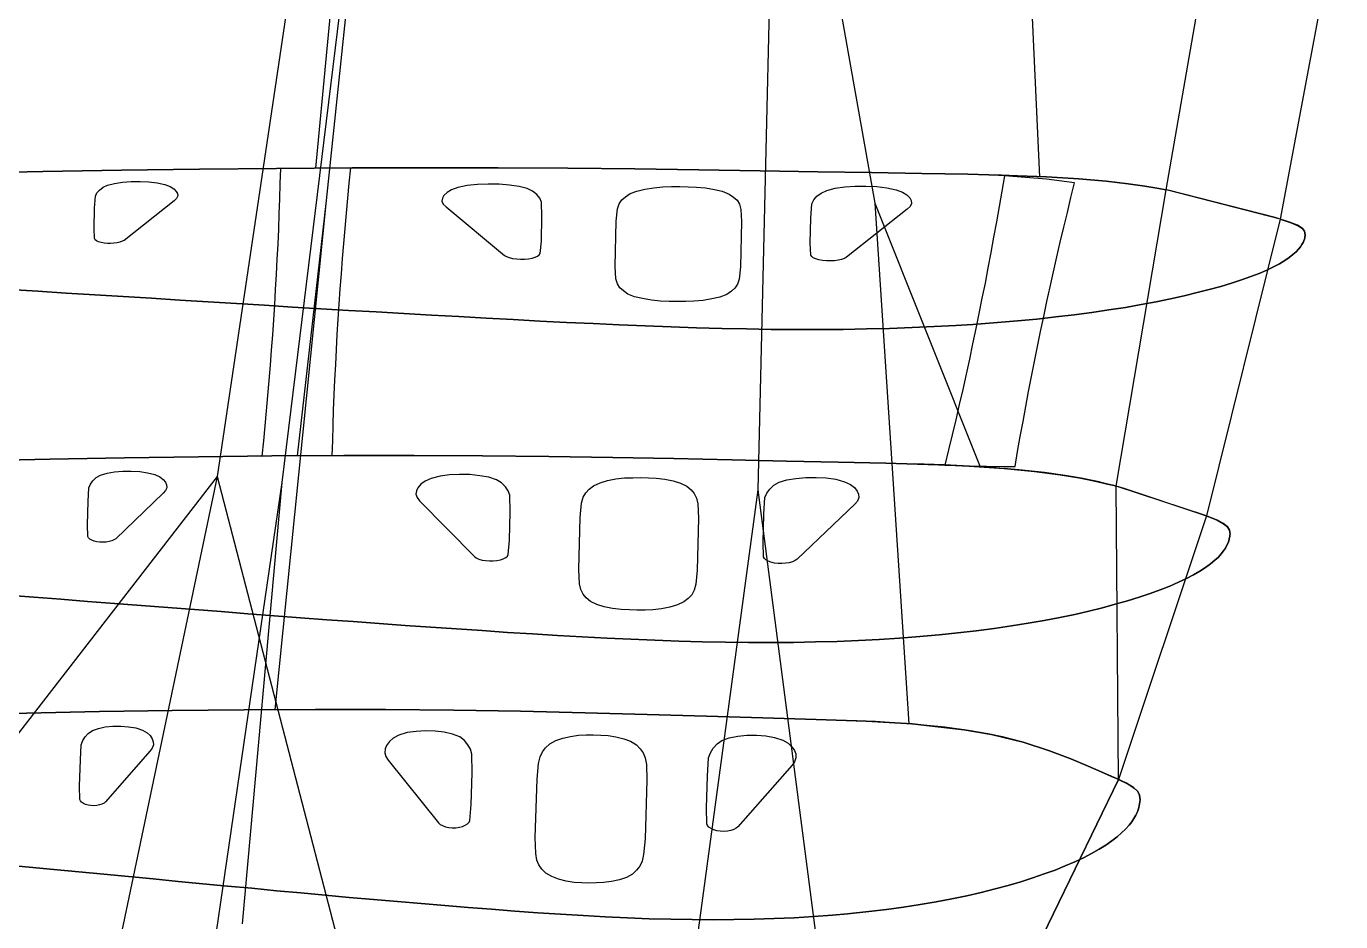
# Model space of a CAD drawing. Extents: x -1328 to 1439, y -3653 to 3653.
# Drawn here: x 39 to 1266, y -3208 to -2372 of the extents above; entities that cross this region are included whole.
import ezdxf

# ---------------------------------------------------------------- set-up
doc = ezdxf.new("R2010")
doc.units = 0
for name, color, linetype in [('BANDESTENSION', 5, 'CONTINUOUS'), ('EXTRADOS', 7, 'CONTINUOUS'), ('INTRADOS', 7, 'CONTINUOUS'), ('JONCS', 6, 'CONTINUOUS'), ('NERVURES', 1, 'CONTINUOUS'), ('SUSPENTAGE', 8, 'CONTINUOUS'), ('TROUS', 2, 'CONTINUOUS')]:
    doc.layers.add(name, color=color, linetype=linetype)

msp = doc.modelspace()

# ---------------------------------------------------------------- linework, layer by layer
at = {"layer": 'BANDESTENSION', "color": 5, "linetype": 'CONTINUOUS'}
for points in [[(341.5, -2504.1, 562.6), (275.8, -2504.6, 561.6), (275.8, -2504.6, 561.6), (275.8, -2504.6, 561.6), (275.4, -2518.7, 570.1), (274.9, -2532.9, 578.6), (274.4, -2547, 587), (273.9, -2561.2, 595.5), (273.3, -2575.3, 604), (272.6, -2589.5, 612.4), (271.8, -2603.6, 620.9), (271, -2617.7, 629.4), (270.2, -2631.9, 637.8), (269.3, -2646, 646.3), (268.3, -2660.1, 654.7), (267.3, -2674.3, 663.2), (266.2, -2688.4, 671.6), (265, -2702.5, 680.1), (263.8, -2716.6, 688.5), (262.6, -2730.8, 696.9), (261.2, -2744.9, 705.4), (259.9, -2759, 713.8), (258.4, -2773.1, 722.2), (258.4, -2773.1, 722.2), (267.8, -2773, 722.4), (324.2, -2772.7, 723), (324.2, -2772.7, 723), (324.6, -2758.5, 714.5), (325, -2744.4, 706.1), (325.5, -2730.2, 697.6), (326.1, -2716.1, 689.2), (326.7, -2701.9, 680.7), (327.4, -2687.8, 672.3), (328.1, -2673.7, 663.8), (328.9, -2659.5, 655.4), (329.8, -2645.4, 646.9), (330.7, -2631.2, 638.5), (331.7, -2617.1, 630), (332.7, -2603, 621.6), (333.8, -2588.8, 613.2), (334.9, -2574.7, 604.7), (336.1, -2560.6, 596.3), (337.4, -2546.5, 587.9), (338.7, -2532.4, 579.5), (340.1, -2518.3, 571.1), (341.5, -2504.1, 562.6), (341.5, -2504.1, 562.6)], [(1017.3, -2518.1, 540.4), (991, -2514.6, 543.5), (951.7, -2511.7, 546.4), (951.7, -2511.7, 546.4), (951.7, -2511.7, 546.4), (951.7, -2511.7, 546.4), (949.3, -2526, 554.9), (946.9, -2540.3, 563.3), (944.3, -2554.6, 571.8), (941.7, -2568.8, 580.2), (939.1, -2583.1, 588.6), (936.4, -2597.3, 597.1), (933.7, -2611.6, 605.5), (930.8, -2625.8, 614), (928, -2640, 622.4), (925, -2654.2, 630.8), (922.1, -2668.4, 639.3), (919, -2682.6, 647.7), (915.9, -2696.8, 656.2), (912.8, -2710.9, 664.6), (909.5, -2725.1, 673), (906.3, -2739.2, 681.5), (902.9, -2753.3, 689.9), (899.6, -2767.4, 698.4), (896.1, -2781.5, 706.8), (896.1, -2781.5, 706.8), (899.9, -2781.6, 706.6), (918.7, -2782.2, 704.8), (951.4, -2782.7, 699.9), (961.7, -2782.9, 697.7), (961.7, -2782.9, 697.7), (964.1, -2768.9, 689.5), (966.6, -2754.8, 681.2), (969.1, -2740.8, 673), (971.7, -2726.8, 664.7), (974.3, -2712.8, 656.5), (977.1, -2698.8, 648.2), (979.8, -2684.8, 639.9), (982.6, -2670.8, 631.7), (985.5, -2656.9, 623.4), (988.4, -2642.9, 615.1), (991.4, -2629, 606.8), (994.5, -2615.1, 598.5), (997.6, -2601.2, 590.2), (1000.7, -2587.3, 581.9), (1003.9, -2573.4, 573.6), (1007.2, -2559.6, 565.4), (1010.5, -2545.7, 557), (1013.9, -2531.9, 548.7), (1017.3, -2518.1, 540.4), (1017.3, -2518.1, 540.4)]]:
    msp.add_polyline3d(points, dxfattribs=at)
at = {"layer": 'EXTRADOS', "color": 7, "linetype": 'CONTINUOUS'}
for points in [[(1265.7, -2250.1, 307.9), (1209.1, -2551.9, 450.5), (1219.6, -2555.3, 442.4), (1226, -2558.1, 435.8), (1229.9, -2560.6, 429.9), (1231.9, -2563.2, 423.9), (1232.5, -2566.6, 416), (1232.5, -2566.7, 415.7), (1232.5, -2567, 414.9), (1232.4, -2567.6, 413.5), (1232.3, -2568.4, 411.7), (1232.1, -2569.4, 409.3), (1231.8, -2570.6, 406.5), (1231.3, -2572.1, 403), (1230.6, -2573.8, 399.1), (1229.5, -2575.7, 394.6), (1228.1, -2577.8, 389.7), (1226.3, -2580.1, 384.3), (1224, -2582.5, 378.5), (1221.1, -2585.1, 372.4), (1217.6, -2587.8, 366), (1213.4, -2590.7, 359.4), (1208.5, -2593.6, 352.6), (1202.9, -2596.5, 345.6), (1196.6, -2599.6, 338.5), (1189.6, -2602.6, 331.3), (1181.8, -2605.6, 324.2), (1173.2, -2608.7, 317), (1163.9, -2611.7, 309.9), (1153.8, -2614.7, 302.8), (1143, -2617.7, 295.8), (1131.6, -2620.6, 288.9), (1119.6, -2623.5, 282.2), (1106.8, -2626.3, 275.6), (1093.4, -2629.1, 269.1), (1079.4, -2631.7, 262.9), (1064.7, -2634.3, 256.9), (1049.3, -2636.7, 251.2), (1033.4, -2639, 245.8), (1016.9, -2641.2, 240.6), (999.8, -2643.3, 235.8), (982.1, -2645.2, 231.3), (963.9, -2646.9, 227.2), (945.2, -2648.5, 223.4), (922.2, -2650.2, 219.4), (906.3, -2651.2, 217), (886.1, -2652.3, 214.5), (865.5, -2653.2, 212.3), (844.5, -2654, 210.6), (823.1, -2654.5, 209.4), (801.3, -2654.9, 208.5), (779.2, -2655, 208.1), (756.8, -2655, 208.1), (734.1, -2654.9, 208.6), (711.1, -2654.5, 209.4), (687.8, -2654, 210.6), (664.3, -2653.3, 212.1), (640.5, -2652.5, 214), (616.4, -2651.6, 216.1), (592.2, -2650.6, 218.5), (567.7, -2649.5, 221.1), (543, -2648.3, 223.9), (518.1, -2647.1, 226.9), (493, -2645.8, 229.9), (467.8, -2644.4, 233.1), (442.4, -2643, 236.3), (416.8, -2641.6, 239.7), (391.1, -2640.1, 243.1), (365.3, -2638.6, 246.6), (339.4, -2637.1, 250.2), (313.4, -2635.6, 253.9), (287.2, -2634, 257.6), (261, -2632.4, 261.4), (234.7, -2630.8, 265.2), (208.3, -2629.1, 269), (181.9, -2627.5, 272.9), (155.5, -2625.8, 276.7), (129, -2624.2, 280.6), (102.5, -2622.6, 284.4), (75.9, -2621, 288.2), (49.4, -2619.3, 292), (22.9, -2617.8, 295.7)], [(22.9, -2617.8, 295.7), (49.4, -2619.3, 292), (75.9, -2621, 288.2), (102.5, -2622.6, 284.4), (129, -2624.2, 280.6), (155.5, -2625.8, 276.7), (181.9, -2627.5, 272.9), (208.3, -2629.1, 269), (234.7, -2630.8, 265.2), (261, -2632.4, 261.4), (287.2, -2634, 257.6), (313.4, -2635.6, 253.9), (339.4, -2637.1, 250.2), (365.3, -2638.6, 246.6), (391.1, -2640.1, 243.1), (416.8, -2641.6, 239.7), (442.4, -2643, 236.3), (467.8, -2644.4, 233.1), (493, -2645.8, 229.9), (518.1, -2647.1, 226.9), (543, -2648.3, 223.9), (567.7, -2649.5, 221.1), (592.2, -2650.6, 218.5), (616.4, -2651.6, 216.1), (640.5, -2652.5, 214), (664.3, -2653.3, 212.1), (687.8, -2654, 210.6), (711.1, -2654.5, 209.4), (734.1, -2654.9, 208.6), (756.8, -2655, 208.1), (779.2, -2655, 208.1), (801.3, -2654.9, 208.5), (823.1, -2654.5, 209.4), (844.5, -2654, 210.6), (865.5, -2653.2, 212.3), (886.1, -2652.3, 214.5), (906.3, -2651.2, 217), (922.2, -2650.2, 219.4), (945.2, -2648.5, 223.4), (963.9, -2646.9, 227.2), (982.1, -2645.2, 231.3), (999.8, -2643.3, 235.8), (1016.9, -2641.2, 240.6), (1033.4, -2639, 245.8), (1049.3, -2636.7, 251.2), (1064.7, -2634.3, 256.9), (1079.4, -2631.7, 262.9), (1093.4, -2629.1, 269.1), (1106.8, -2626.3, 275.6), (1119.6, -2623.5, 282.2), (1131.6, -2620.6, 288.9), (1143, -2617.7, 295.8), (1153.8, -2614.7, 302.8), (1163.9, -2611.7, 309.9), (1173.2, -2608.7, 317), (1181.8, -2605.6, 324.2), (1189.6, -2602.6, 331.3), (1196.6, -2599.6, 338.5), (1202.9, -2596.5, 345.6), (1208.5, -2593.6, 352.6), (1213.4, -2590.7, 359.4), (1217.6, -2587.8, 366), (1221.1, -2585.1, 372.4), (1224, -2582.5, 378.5), (1226.3, -2580.1, 384.3), (1228.1, -2577.8, 389.7), (1229.5, -2575.7, 394.6), (1230.6, -2573.8, 399.1), (1231.3, -2572.1, 403), (1231.8, -2570.6, 406.5), (1232.1, -2569.4, 409.3), (1232.3, -2568.4, 411.7), (1232.4, -2567.6, 413.5), (1232.5, -2567, 414.9), (1232.5, -2566.7, 415.7), (1232.5, -2566.6, 416), (1231.9, -2563.2, 423.9), (1229.9, -2560.6, 429.9), (1226, -2558.1, 435.8), (1219.6, -2555.3, 442.4), (1209.1, -2551.9, 450.5), (1140.4, -2829, 619.5), (1150.3, -2833, 612.2), (1156.4, -2836.2, 606.3), (1159.9, -2839.1, 600.9), (1161.8, -2842.1, 595.5), (1162.4, -2846, 588.3), (1162.4, -2846.1, 588.1), (1162.3, -2846.5, 587.4), (1162.3, -2847.2, 586.1), (1162.2, -2848.1, 584.5), (1162, -2849.2, 582.4), (1161.7, -2850.6, 579.8), (1161.2, -2852.3, 576.7), (1160.5, -2854.2, 573.1), (1159.5, -2856.4, 569.1), (1158.2, -2858.9, 564.7), (1156.4, -2861.5, 559.8), (1154.2, -2864.3, 554.6), (1151.5, -2867.3, 549.2), (1148.1, -2870.4, 543.4), (1144.2, -2873.7, 537.5), (1139.5, -2877, 531.3), (1134.2, -2880.4, 525), (1128.3, -2883.9, 518.7), (1121.6, -2887.4, 512.3), (1114.2, -2890.9, 505.8), (1106.1, -2894.4, 499.4), (1097.2, -2897.9, 493), (1087.7, -2901.3, 486.7), (1077.5, -2904.7, 480.4), (1066.8, -2908.1, 474.2), (1055.3, -2911.4, 468.2), (1043.3, -2914.6, 462.3), (1030.6, -2917.7, 456.5), (1017.4, -2920.8, 450.9), (1003.5, -2923.7, 445.6), (989, -2926.5, 440.5), (973.9, -2929.1, 435.6), (958.3, -2931.6, 431.1), (942.2, -2933.9, 426.8), (925.5, -2936.1, 422.8), (908.3, -2938.1, 419.1), (890.7, -2939.9, 415.7), (868.9, -2941.8, 412.2), (853.9, -2943, 410.1), (834.9, -2944.2, 407.9), (815.4, -2945.2, 406), (795.6, -2946, 404.5), (775.4, -2946.6, 403.5), (754.8, -2947, 402.8), (734, -2947.2, 402.5), (712.8, -2947.1, 402.6), (691.4, -2946.9, 403), (669.7, -2946.4, 403.8), (647.8, -2945.8, 405), (625.5, -2945, 406.4), (603.1, -2944.1, 408.2), (580.4, -2943, 410.2), (557.5, -2941.8, 412.4), (534.4, -2940.4, 414.8), (511.2, -2939, 417.4), (487.7, -2937.6, 420.1), (464.1, -2936, 422.9), (440.3, -2934.4, 425.8), (416.3, -2932.8, 428.8), (392.2, -2931.1, 431.9), (368, -2929.4, 435.1), (343.6, -2927.6, 438.4), (319.2, -2925.8, 441.7), (294.6, -2924, 445.1), (270, -2922.1, 448.5), (245.3, -2920.2, 451.9), (220.5, -2918.3, 455.4), (195.6, -2916.4, 459), (170.7, -2914.5, 462.5), (145.7, -2912.5, 466), (120.8, -2910.6, 469.6), (95.8, -2908.7, 473.1), (70.8, -2906.8, 476.6), (45.7, -2904.9, 480.1), (20.7, -2903, 483.6)], [(20.7, -2903, 483.6), (45.7, -2904.9, 480.1), (70.8, -2906.8, 476.6), (95.8, -2908.7, 473.1), (120.8, -2910.6, 469.6), (145.7, -2912.5, 466), (170.7, -2914.5, 462.5), (195.6, -2916.4, 459), (220.5, -2918.3, 455.4), (245.3, -2920.2, 451.9), (270, -2922.1, 448.5), (294.6, -2924, 445.1), (319.2, -2925.8, 441.7), (343.6, -2927.6, 438.4), (368, -2929.4, 435.1), (392.2, -2931.1, 431.9), (416.3, -2932.8, 428.8), (440.3, -2934.4, 425.8), (464.1, -2936, 422.9), (487.7, -2937.6, 420.1), (511.2, -2939, 417.4), (534.4, -2940.4, 414.8), (557.5, -2941.8, 412.4), (580.4, -2943, 410.2), (603.1, -2944.1, 408.2), (625.5, -2945, 406.4), (647.8, -2945.8, 405), (669.7, -2946.4, 403.8), (691.4, -2946.9, 403), (712.8, -2947.1, 402.6), (734, -2947.2, 402.5), (754.8, -2947, 402.8), (775.4, -2946.6, 403.5), (795.6, -2946, 404.5), (815.4, -2945.2, 406), (834.9, -2944.2, 407.9), (853.9, -2943, 410.1), (868.9, -2941.8, 412.2), (890.7, -2939.9, 415.7), (908.3, -2938.1, 419.1), (925.5, -2936.1, 422.8), (942.2, -2933.9, 426.8), (958.3, -2931.6, 431.1), (973.9, -2929.1, 435.6), (989, -2926.5, 440.5), (1003.5, -2923.7, 445.6), (1017.4, -2920.8, 450.9), (1030.6, -2917.7, 456.5), (1043.3, -2914.6, 462.3), (1055.3, -2911.4, 468.2), (1066.8, -2908.1, 474.2), (1077.5, -2904.7, 480.4), (1087.7, -2901.3, 486.7), (1097.2, -2897.9, 493), (1106.1, -2894.4, 499.4), (1114.2, -2890.9, 505.8), (1121.6, -2887.4, 512.3), (1128.3, -2883.9, 518.7), (1134.2, -2880.4, 525), (1139.5, -2877, 531.3), (1144.2, -2873.7, 537.5), (1148.1, -2870.4, 543.4), (1151.5, -2867.3, 549.2), (1154.2, -2864.3, 554.6), (1156.4, -2861.5, 559.8), (1158.2, -2858.9, 564.7), (1159.5, -2856.4, 569.1), (1160.5, -2854.2, 573.1), (1161.2, -2852.3, 576.7), (1161.7, -2850.6, 579.8), (1162, -2849.2, 582.4), (1162.2, -2848.1, 584.5), (1162.3, -2847.2, 586.1), (1162.3, -2846.5, 587.4), (1162.4, -2846.1, 588.1), (1162.4, -2846, 588.3), (1161.8, -2842.1, 595.5), (1159.9, -2839.1, 600.9), (1156.4, -2836.2, 606.3), (1150.3, -2833, 612.2), (1140.4, -2829, 619.5), (1058.2, -3074.8, 814.6), (1067.4, -3079.3, 808.2), (1072.9, -3083, 803.1), (1076.2, -3086.2, 798.5), (1078, -3089.5, 793.8), (1078.4, -3093.9, 787.6), (1078.4, -3094, 787.4), (1078.4, -3094.5, 786.8), (1078.3, -3095.2, 785.7), (1078.2, -3096.2, 784.3), (1078, -3097.5, 782.4), (1077.7, -3099.1, 780.2), (1077.3, -3101, 777.5), (1076.6, -3103.1, 774.5), (1075.7, -3105.6, 771), (1074.4, -3108.3, 767.2), (1072.7, -3111.2, 763), (1070.7, -3114.4, 758.5), (1068.1, -3117.7, 753.8), (1064.9, -3121.2, 748.8), (1061.2, -3124.8, 743.7), (1056.9, -3128.5, 738.4), (1052, -3132.3, 733), (1046.4, -3136.2, 727.5), (1040.1, -3140.1, 722), (1033.2, -3144, 716.5), (1025.7, -3147.9, 711), (1017.4, -3151.7, 705.5), (1008.6, -3155.6, 700.1), (999.1, -3159.4, 694.7), (989, -3163.1, 689.4), (978.4, -3166.7, 684.2), (967.2, -3170.3, 679.1), (955.4, -3173.8, 674.2), (943, -3177.1, 669.5), (930.1, -3180.3, 664.9), (916.6, -3183.4, 660.6), (902.6, -3186.3, 656.4), (888.1, -3189.1, 652.5), (873.1, -3191.7, 648.9), (857.6, -3194, 645.5), (841.7, -3196.2, 642.4), (825.2, -3198.2, 639.6), (805.1, -3200.3, 636.6), (791.1, -3201.5, 634.9), (773.4, -3202.8, 633), (755.4, -3203.9, 631.5), (736.9, -3204.8, 630.3), (718.2, -3205.4, 629.4), (699.1, -3205.7, 628.9), (679.7, -3205.9, 628.7), (660.1, -3205.7, 628.9), (640.2, -3205.4, 629.3), (620.1, -3204.9, 630.1), (599.7, -3204.1, 631.2), (579.1, -3203.2, 632.5), (558.3, -3202, 634.1), (537.2, -3200.7, 636), (516, -3199.3, 638), (494.6, -3197.8, 640.2), (473, -3196.1, 642.5), (451.2, -3194.4, 644.9), (429.3, -3192.6, 647.5), (407.2, -3190.8, 650.1), (385, -3188.9, 652.8), (362.6, -3187, 655.5), (340.1, -3185, 658.4), (317.6, -3182.9, 661.3), (294.9, -3180.8, 664.2), (272.1, -3178.7, 667.3), (249.2, -3176.5, 670.3), (226.3, -3174.4, 673.4), (203.3, -3172.2, 676.5), (180.3, -3170, 679.7), (157.1, -3167.7, 682.8), (134, -3165.5, 686), (110.8, -3163.3, 689.1), (87.6, -3161.1, 692.3), (64.4, -3158.8, 695.4), (41.2, -3156.7, 698.5), (18.1, -3154.5, 701.6)], [(18.1, -3154.5, 701.6), (41.2, -3156.7, 698.5), (64.4, -3158.8, 695.4), (87.6, -3161.1, 692.3), (110.8, -3163.3, 689.1), (134, -3165.5, 686), (157.1, -3167.7, 682.8), (180.3, -3170, 679.7), (203.3, -3172.2, 676.5), (226.3, -3174.4, 673.4), (249.2, -3176.5, 670.3), (272.1, -3178.7, 667.3), (294.9, -3180.8, 664.2), (317.6, -3182.9, 661.3), (340.1, -3185, 658.4), (362.6, -3187, 655.5), (385, -3188.9, 652.8), (407.2, -3190.8, 650.1), (429.3, -3192.6, 647.5), (451.2, -3194.4, 644.9), (473, -3196.1, 642.5), (494.6, -3197.8, 640.2), (516, -3199.3, 638), (537.2, -3200.7, 636), (558.3, -3202, 634.1), (579.1, -3203.2, 632.5), (599.7, -3204.1, 631.2), (620.1, -3204.9, 630.1), (640.2, -3205.4, 629.3), (660.1, -3205.7, 628.9), (679.7, -3205.9, 628.7), (699.1, -3205.7, 628.9), (718.2, -3205.4, 629.4), (736.9, -3204.8, 630.3), (755.4, -3203.9, 631.5), (773.4, -3202.8, 633), (791.1, -3201.5, 634.9), (805.1, -3200.3, 636.6), (825.2, -3198.2, 639.6), (841.7, -3196.2, 642.4), (857.6, -3194, 645.5), (873.1, -3191.7, 648.9), (888.1, -3189.1, 652.5), (902.6, -3186.3, 656.4), (916.6, -3183.4, 660.6), (930.1, -3180.3, 664.9), (943, -3177.1, 669.5), (955.4, -3173.8, 674.2), (967.2, -3170.3, 679.1), (978.4, -3166.7, 684.2), (989, -3163.1, 689.4), (999.1, -3159.4, 694.7), (1008.6, -3155.6, 700.1), (1017.4, -3151.7, 705.5), (1025.7, -3147.9, 711), (1033.2, -3144, 716.5), (1040.1, -3140.1, 722), (1046.4, -3136.2, 727.5), (1052, -3132.3, 733), (1056.9, -3128.5, 738.4), (1061.2, -3124.8, 743.7), (1064.9, -3121.2, 748.8), (1068.1, -3117.7, 753.8), (1070.7, -3114.4, 758.5), (1072.7, -3111.2, 763), (1074.4, -3108.3, 767.2), (1075.7, -3105.6, 771), (1076.6, -3103.1, 774.5), (1077.3, -3101, 777.5), (1077.7, -3099.1, 780.2), (1078, -3097.5, 782.4), (1078.2, -3096.2, 784.3), (1078.3, -3095.2, 785.7), (1078.4, -3094.5, 786.8), (1078.4, -3094, 787.4), (1078.4, -3093.9, 787.6), (1078, -3089.5, 793.8), (1076.2, -3086.2, 798.5), (1072.9, -3083, 803.1), (1067.4, -3079.3, 808.2), (1058.2, -3074.8, 814.6), (957.1, -3283.4, 1031.3)]]:
    msp.add_polyline3d(points, dxfattribs=at)
at = {"layer": 'INTRADOS', "color": 7, "linetype": 'CONTINUOUS'}
for points in [[(-19.6, -2509, 551.2), (54.1, -2507.6, 554.6), (127.4, -2506.3, 557.5), (200.2, -2505.3, 559.8), (272.1, -2504.6, 561.6), (342.7, -2504.1, 562.7), (411.8, -2504, 563.1), (479, -2504.1, 562.8), (544, -2504.5, 561.8), (606.7, -2505.1, 560.3), (666.6, -2505.9, 558.5), (723.6, -2506.8, 556.4), (777.4, -2507.7, 554.3), (827.8, -2508.5, 552.3), (874.6, -2509.3, 550.5), (917.6, -2510.1, 548.6), (937.2, -2510.6, 547.5), (991.1, -2512.6, 542.7), (1021.2, -2514.5, 538.2), (1046.6, -2516.7, 533.1), (1067.2, -2519, 527.7), (1083, -2521.2, 522.6), (1094.2, -2523, 518.3), (1100.8, -2524.2, 515.6), (1102.9, -2524.6, 514.7), (1154.4, -2227.3, 376.8)], [(1102.9, -2524.6, 514.7), (1100.8, -2524.2, 515.6), (1094.2, -2523, 518.3), (1083, -2521.2, 522.6), (1067.2, -2519, 527.7), (1046.6, -2516.7, 533.1), (1021.2, -2514.5, 538.2), (991.1, -2512.6, 542.7), (937.2, -2510.6, 547.5), (917.6, -2510.1, 548.6), (874.6, -2509.3, 550.5), (827.8, -2508.5, 552.3), (777.4, -2507.7, 554.3), (723.6, -2506.8, 556.4), (666.6, -2505.9, 558.5), (606.7, -2505.1, 560.3), (544, -2504.5, 561.8), (479, -2504.1, 562.8), (411.8, -2504, 563.1), (342.7, -2504.1, 562.7), (272.1, -2504.6, 561.6), (200.2, -2505.3, 559.8), (127.4, -2506.3, 557.5), (54.1, -2507.6, 554.6), (-19.6, -2509, 551.2)], [(-9.7, -2777.5, 714.1), (60.4, -2776, 716.9), (130.2, -2774.7, 719.3), (199.4, -2773.7, 721.1), (267.8, -2773, 722.4), (335, -2772.6, 723.1), (400.7, -2772.6, 723.2), (464.6, -2772.9, 722.6), (526.5, -2773.5, 721.4), (586.1, -2774.4, 719.8), (643.1, -2775.5, 717.8), (697.3, -2776.6, 715.7), (748.4, -2777.8, 713.7), (796.4, -2778.8, 711.7), (840.9, -2779.8, 709.9), (899.9, -2781.6, 706.6), (918.7, -2782.5, 704.9), (951.5, -2784.7, 701), (979.9, -2787.4, 696), (1003.8, -2790.5, 690.3), (1023, -2793.7, 684.3), (1037.7, -2796.8, 678.8), (1048, -2799.2, 674.3), (1054.1, -2800.7, 671.5), (1056.1, -2801.2, 670.6), (1102.9, -2524.6, 514.7)], [(1056.1, -2801.2, 670.6), (1054.1, -2800.7, 671.5), (1048, -2799.2, 674.3), (1037.7, -2796.8, 678.8), (1023, -2793.7, 684.3), (1003.8, -2790.5, 690.3), (979.9, -2787.4, 696), (951.5, -2784.7, 701), (918.7, -2782.5, 704.9), (899.9, -2781.6, 706.6), (840.9, -2779.8, 709.9), (796.4, -2778.8, 711.7), (748.4, -2777.8, 713.7), (697.3, -2776.6, 715.7), (643.1, -2775.5, 717.8), (586.1, -2774.4, 719.8), (526.5, -2773.5, 721.4), (464.6, -2772.9, 722.6), (400.7, -2772.6, 723.2), (335, -2772.6, 723.1), (267.8, -2773, 722.4), (199.4, -2773.7, 721.1), (130.2, -2774.7, 719.3), (60.4, -2776, 716.9), (-9.7, -2777.5, 714.1)], [(-29.6, -3014.6, 900.1), (38.6, -3012.9, 902.5), (106.8, -3011.5, 904.5), (174.8, -3010.5, 906), (242.1, -3009.8, 906.9), (308.6, -3009.5, 907.3), (374, -3009.7, 907.1), (437.8, -3010.3, 906.2), (500, -3011.3, 904.8), (560.2, -3012.6, 902.9), (618.1, -3014.2, 900.7), (673.5, -3015.8, 898.4), (726.2, -3017.4, 896.2), (776, -3018.9, 894), (822.6, -3020.5, 891.7), (865.7, -3023.1, 888), (914.2, -3028.5, 880.4), (939.6, -3032.9, 874.2), (969.2, -3040.2, 863.8), (993.8, -3048.1, 852.5), (1013.8, -3055.8, 841.6), (1029.8, -3062.6, 832), (1042.2, -3067.9, 824.4), (1051.1, -3071.8, 819), (1056.4, -3074.1, 815.7), (1058.2, -3074.8, 814.6), (1056.1, -2801.2, 670.6)], [(1058.2, -3074.8, 814.6), (1056.4, -3074.1, 815.7), (1051.1, -3071.8, 819), (1042.2, -3067.9, 824.4), (1029.8, -3062.6, 832), (1013.8, -3055.8, 841.6), (993.8, -3048.1, 852.5), (969.2, -3040.2, 863.8), (939.6, -3032.9, 874.2), (914.2, -3028.5, 880.4), (865.7, -3023.1, 888), (822.6, -3020.5, 891.7), (776, -3018.9, 894), (726.2, -3017.4, 896.2), (673.5, -3015.8, 898.4), (618.1, -3014.2, 900.7), (560.2, -3012.6, 902.9), (500, -3011.3, 904.8), (437.8, -3010.3, 906.2), (374, -3009.7, 907.1), (308.6, -3009.5, 907.3), (242.1, -3009.8, 906.9), (174.8, -3010.5, 906), (106.8, -3011.5, 904.5), (38.6, -3012.9, 902.5), (-29.6, -3014.6, 900.1)], [(957.1, -3283.4, 1031.3), (1058.2, -3074.8, 814.6)]]:
    msp.add_polyline3d(points, dxfattribs=at)
at = {"layer": 'JONCS', "color": 6, "linetype": 'CONTINUOUS'}
for points in [[(1208.5, -2593.6, 352.6), (1213.4, -2590.7, 359.4), (1217.6, -2587.8, 366), (1221.1, -2585.1, 372.4), (1224, -2582.5, 378.5), (1226.3, -2580.1, 384.3), (1228.1, -2577.8, 389.7), (1229.5, -2575.7, 394.6), (1230.6, -2573.8, 399.1), (1231.3, -2572.1, 403), (1231.8, -2570.6, 406.5), (1232.1, -2569.4, 409.3), (1232.3, -2568.4, 411.7), (1232.4, -2567.6, 413.5), (1232.5, -2567, 414.9), (1232.5, -2566.7, 415.7), (1232.5, -2566.6, 416), (1231.8, -2563, 424.3), (1229.6, -2560.4, 430.5), (1225.3, -2557.7, 436.8), (1217.8, -2554.7, 443.9), (1204.6, -2550.6, 453.6), (1104.7, -2524.9, 513.9), (1102.5, -2524.5, 514.8), (1095.9, -2523.3, 517.6), (1084.8, -2521.5, 521.9), (1069.1, -2519.3, 527.1), (1048.5, -2516.9, 532.7), (1023, -2514.7, 537.9), (992.9, -2512.7, 542.5), (949.1, -2510.9, 546.7), (919.4, -2510.2, 548.5)], [(1139.5, -2877, 531.3), (1144.2, -2873.7, 537.5), (1148.1, -2870.4, 543.4), (1151.5, -2867.3, 549.2), (1154.2, -2864.3, 554.6), (1156.4, -2861.5, 559.8), (1158.2, -2858.9, 564.7), (1159.5, -2856.4, 569.1), (1160.5, -2854.2, 573.1), (1161.2, -2852.3, 576.7), (1161.7, -2850.6, 579.8), (1162, -2849.2, 582.4), (1162.2, -2848.1, 584.5), (1162.3, -2847.2, 586.1), (1162.3, -2846.5, 587.4), (1162.4, -2846.1, 588.1), (1162.4, -2846, 588.3), (1161.8, -2841.9, 595.8), (1159.7, -2838.8, 601.5), (1155.6, -2835.8, 607.1), (1148.7, -2832.2, 613.6), (1136.2, -2827.5, 622.3), (1062.7, -2803, 667.2), (1054.7, -2800.9, 671.2), (1042.2, -2797.8, 676.9), (1040.1, -2797.3, 677.8), (1033.9, -2795.9, 680.3), (1023.5, -2793.8, 684.2), (1008.6, -2791.2, 688.9), (989.2, -2788.5, 694), (965.2, -2785.9, 698.8), (936.8, -2783.6, 703), (895.4, -2781.4, 706.9), (867.4, -2780.5, 708.6)], [(1056.9, -3128.5, 738.4), (1061.2, -3124.8, 743.7), (1064.9, -3121.2, 748.8), (1068.1, -3117.7, 753.8), (1070.7, -3114.4, 758.5), (1072.7, -3111.2, 763), (1074.4, -3108.3, 767.2), (1075.7, -3105.6, 771), (1076.6, -3103.1, 774.5), (1077.3, -3101, 777.5), (1077.7, -3099.1, 780.2), (1078, -3097.5, 782.4), (1078.2, -3096.2, 784.3), (1078.3, -3095.2, 785.7), (1078.4, -3094.5, 786.8), (1078.4, -3094, 787.4), (1078.4, -3093.9, 787.6), (1077.9, -3089.3, 794.1), (1076, -3085.9, 799), (1072.3, -3082.4, 803.8), (1065.8, -3078.5, 809.4), (1056.4, -3074.1, 815.7), (1042.2, -3067.9, 824.4), (1029.8, -3062.6, 832), (1013.8, -3055.8, 841.6), (993.8, -3048.1, 852.5), (969.2, -3040.2, 863.8), (969.2, -3040.2, 863.8), (965.4, -3039.1, 865.3), (959.7, -3037.5, 867.5), (950, -3035.1, 870.9), (936.2, -3032.2, 875.1), (918.2, -3029.1, 879.5), (896, -3026.1, 883.8), (869.7, -3023.5, 887.5), (831.3, -3020.9, 891.1), (805.3, -3019.8, 892.7)]]:
    msp.add_polyline3d(points, dxfattribs=at)
at = {"layer": 'NERVURES', "color": 1, "linetype": 'CONTINUOUS'}
for points in [[(22.9, -2617.8, 295.7), (49.4, -2619.3, 292), (75.9, -2621, 288.2), (102.5, -2622.6, 284.4), (129, -2624.2, 280.6), (155.5, -2625.8, 276.7), (181.9, -2627.5, 272.9), (208.3, -2629.1, 269), (234.7, -2630.8, 265.2), (261, -2632.4, 261.4), (287.2, -2634, 257.6), (313.4, -2635.6, 253.9), (339.4, -2637.1, 250.2), (365.3, -2638.6, 246.6), (391.1, -2640.1, 243.1), (416.8, -2641.6, 239.7), (442.4, -2643, 236.3), (467.8, -2644.4, 233.1), (493, -2645.8, 229.9), (518.1, -2647.1, 226.9), (543, -2648.3, 223.9), (567.7, -2649.5, 221.1), (592.2, -2650.6, 218.5), (616.4, -2651.6, 216.1), (640.5, -2652.5, 214), (664.3, -2653.3, 212.1), (687.8, -2654, 210.6), (711.1, -2654.5, 209.4), (734.1, -2654.9, 208.6), (756.8, -2655, 208.1), (779.2, -2655, 208.1), (801.3, -2654.9, 208.5), (823.1, -2654.5, 209.4), (844.5, -2654, 210.6), (865.5, -2653.2, 212.3), (886.1, -2652.3, 214.5), (906.3, -2651.2, 217), (922.2, -2650.2, 219.4), (945.2, -2648.5, 223.4), (963.9, -2646.9, 227.2), (982.1, -2645.2, 231.3), (999.8, -2643.3, 235.8), (1016.9, -2641.2, 240.6), (1033.4, -2639, 245.8), (1049.3, -2636.7, 251.2), (1064.7, -2634.3, 256.9), (1079.4, -2631.7, 262.9), (1093.4, -2629.1, 269.1), (1106.8, -2626.3, 275.6), (1119.6, -2623.5, 282.2), (1131.6, -2620.6, 288.9), (1143, -2617.7, 295.8), (1153.8, -2614.7, 302.8), (1163.9, -2611.7, 309.9), (1173.2, -2608.7, 317), (1181.8, -2605.6, 324.2), (1189.6, -2602.6, 331.3), (1196.6, -2599.6, 338.5), (1202.9, -2596.5, 345.6), (1208.5, -2593.6, 352.6), (1213.4, -2590.7, 359.4), (1217.6, -2587.8, 366), (1221.1, -2585.1, 372.4), (1224, -2582.5, 378.5), (1226.3, -2580.1, 384.3), (1228.1, -2577.8, 389.7), (1229.5, -2575.7, 394.6), (1230.6, -2573.8, 399.1), (1231.3, -2572.1, 403), (1231.8, -2570.6, 406.5), (1232.1, -2569.4, 409.3), (1232.3, -2568.4, 411.7), (1232.4, -2567.6, 413.5), (1232.5, -2567, 414.9), (1232.5, -2566.7, 415.7), (1232.5, -2566.6, 416), (1231.9, -2563.2, 423.9), (1229.9, -2560.6, 429.9), (1226, -2558.1, 435.8), (1219.6, -2555.3, 442.4), (1209.1, -2551.9, 450.5), (1102.9, -2524.6, 514.7), (1100.8, -2524.2, 515.6), (1094.2, -2523, 518.3), (1083, -2521.2, 522.6), (1067.2, -2519, 527.7), (1046.6, -2516.7, 533.1), (1021.2, -2514.5, 538.2), (991.1, -2512.6, 542.7), (937.2, -2510.6, 547.5), (917.6, -2510.1, 548.6), (874.6, -2509.3, 550.5), (827.8, -2508.5, 552.3), (777.4, -2507.7, 554.3), (723.6, -2506.8, 556.4), (666.6, -2505.9, 558.5), (606.7, -2505.1, 560.3), (544, -2504.5, 561.8), (479, -2504.1, 562.8), (411.8, -2504, 563.1), (342.7, -2504.1, 562.7), (272.1, -2504.6, 561.6), (200.2, -2505.3, 559.8), (127.4, -2506.3, 557.5), (54.1, -2507.6, 554.6), (-19.6, -2509, 551.2)], [(20.7, -2903, 483.6), (45.7, -2904.9, 480.1), (70.8, -2906.8, 476.6), (95.8, -2908.7, 473.1), (120.8, -2910.6, 469.6), (145.7, -2912.5, 466), (170.7, -2914.5, 462.5), (195.6, -2916.4, 459), (220.5, -2918.3, 455.4), (245.3, -2920.2, 451.9), (270, -2922.1, 448.5), (294.6, -2924, 445.1), (319.2, -2925.8, 441.7), (343.6, -2927.6, 438.4), (368, -2929.4, 435.1), (392.2, -2931.1, 431.9), (416.3, -2932.8, 428.8), (440.3, -2934.4, 425.8), (464.1, -2936, 422.9), (487.7, -2937.6, 420.1), (511.2, -2939, 417.4), (534.4, -2940.4, 414.8), (557.5, -2941.8, 412.4), (580.4, -2943, 410.2), (603.1, -2944.1, 408.2), (625.5, -2945, 406.4), (647.8, -2945.8, 405), (669.7, -2946.4, 403.8), (691.4, -2946.9, 403), (712.8, -2947.1, 402.6), (734, -2947.2, 402.5), (754.8, -2947, 402.8), (775.4, -2946.6, 403.5), (795.6, -2946, 404.5), (815.4, -2945.2, 406), (834.9, -2944.2, 407.9), (853.9, -2943, 410.1), (868.9, -2941.8, 412.2), (890.7, -2939.9, 415.7), (908.3, -2938.1, 419.1), (925.5, -2936.1, 422.8), (942.2, -2933.9, 426.8), (958.3, -2931.6, 431.1), (973.9, -2929.1, 435.6), (989, -2926.5, 440.5), (1003.5, -2923.7, 445.6), (1017.4, -2920.8, 450.9), (1030.6, -2917.7, 456.5), (1043.3, -2914.6, 462.3), (1055.3, -2911.4, 468.2), (1066.8, -2908.1, 474.2), (1077.5, -2904.7, 480.4), (1087.7, -2901.3, 486.7), (1097.2, -2897.9, 493), (1106.1, -2894.4, 499.4), (1114.2, -2890.9, 505.8), (1121.6, -2887.4, 512.3), (1128.3, -2883.9, 518.7), (1134.2, -2880.4, 525), (1139.5, -2877, 531.3), (1144.2, -2873.7, 537.5), (1148.1, -2870.4, 543.4), (1151.5, -2867.3, 549.2), (1154.2, -2864.3, 554.6), (1156.4, -2861.5, 559.8), (1158.2, -2858.9, 564.7), (1159.5, -2856.4, 569.1), (1160.5, -2854.2, 573.1), (1161.2, -2852.3, 576.7), (1161.7, -2850.6, 579.8), (1162, -2849.2, 582.4), (1162.2, -2848.1, 584.5), (1162.3, -2847.2, 586.1), (1162.3, -2846.5, 587.4), (1162.4, -2846.1, 588.1), (1162.4, -2846, 588.3), (1161.8, -2842.1, 595.5), (1159.9, -2839.1, 600.9), (1156.4, -2836.2, 606.3), (1150.3, -2833, 612.2), (1140.4, -2829, 619.5), (1056.1, -2801.2, 670.6), (1054.1, -2800.7, 671.5), (1048, -2799.2, 674.3), (1037.7, -2796.8, 678.8), (1023, -2793.7, 684.3), (1003.8, -2790.5, 690.3), (979.9, -2787.4, 696), (951.5, -2784.7, 701), (918.7, -2782.5, 704.9), (899.9, -2781.6, 706.6), (840.9, -2779.8, 709.9), (796.4, -2778.8, 711.7), (748.4, -2777.8, 713.7), (697.3, -2776.6, 715.7), (643.1, -2775.5, 717.8), (586.1, -2774.4, 719.8), (526.5, -2773.5, 721.4), (464.6, -2772.9, 722.6), (400.7, -2772.6, 723.2), (335, -2772.6, 723.1), (267.8, -2773, 722.4), (199.4, -2773.7, 721.1), (130.2, -2774.7, 719.3), (60.4, -2776, 716.9), (-9.7, -2777.5, 714.1)], [(18.1, -3154.5, 701.6), (41.2, -3156.7, 698.5), (64.4, -3158.8, 695.4), (87.6, -3161.1, 692.3), (110.8, -3163.3, 689.1), (134, -3165.5, 686), (157.1, -3167.7, 682.8), (180.3, -3170, 679.7), (203.3, -3172.2, 676.5), (226.3, -3174.4, 673.4), (249.2, -3176.5, 670.3), (272.1, -3178.7, 667.3), (294.9, -3180.8, 664.2), (317.6, -3182.9, 661.3), (340.1, -3185, 658.4), (362.6, -3187, 655.5), (385, -3188.9, 652.8), (407.2, -3190.8, 650.1), (429.3, -3192.6, 647.5), (451.2, -3194.4, 644.9), (473, -3196.1, 642.5), (494.6, -3197.8, 640.2), (516, -3199.3, 638), (537.2, -3200.7, 636), (558.3, -3202, 634.1), (579.1, -3203.2, 632.5), (599.7, -3204.1, 631.2), (620.1, -3204.9, 630.1), (640.2, -3205.4, 629.3), (660.1, -3205.7, 628.9), (679.7, -3205.9, 628.7), (699.1, -3205.7, 628.9), (718.2, -3205.4, 629.4), (736.9, -3204.8, 630.3), (755.4, -3203.9, 631.5), (773.4, -3202.8, 633), (791.1, -3201.5, 634.9), (805.1, -3200.3, 636.6), (825.2, -3198.2, 639.6), (841.7, -3196.2, 642.4), (857.6, -3194, 645.5), (873.1, -3191.7, 648.9), (888.1, -3189.1, 652.5), (902.6, -3186.3, 656.4), (916.6, -3183.4, 660.6), (930.1, -3180.3, 664.9), (943, -3177.1, 669.5), (955.4, -3173.8, 674.2), (967.2, -3170.3, 679.1), (978.4, -3166.7, 684.2), (989, -3163.1, 689.4), (999.1, -3159.4, 694.7), (1008.6, -3155.6, 700.1), (1017.4, -3151.7, 705.5), (1025.7, -3147.9, 711), (1033.2, -3144, 716.5), (1040.1, -3140.1, 722), (1046.4, -3136.2, 727.5), (1052, -3132.3, 733), (1056.9, -3128.5, 738.4), (1061.2, -3124.8, 743.7), (1064.9, -3121.2, 748.8), (1068.1, -3117.7, 753.8), (1070.7, -3114.4, 758.5), (1072.7, -3111.2, 763), (1074.4, -3108.3, 767.2), (1075.7, -3105.6, 771), (1076.6, -3103.1, 774.5), (1077.3, -3101, 777.5), (1077.7, -3099.1, 780.2), (1078, -3097.5, 782.4), (1078.2, -3096.2, 784.3), (1078.3, -3095.2, 785.7), (1078.4, -3094.5, 786.8), (1078.4, -3094, 787.4), (1078.4, -3093.9, 787.6), (1078, -3089.5, 793.8), (1076.2, -3086.2, 798.5), (1072.9, -3083, 803.1), (1067.4, -3079.3, 808.2), (1058.2, -3074.8, 814.6), (1058.2, -3074.8, 814.6), (1056.4, -3074.1, 815.7), (1051.1, -3071.8, 819), (1042.2, -3067.9, 824.4), (1029.8, -3062.6, 832), (1013.8, -3055.8, 841.6), (993.8, -3048.1, 852.5), (969.2, -3040.2, 863.8), (939.6, -3032.9, 874.2), (914.2, -3028.5, 880.4), (865.7, -3023.1, 888), (822.6, -3020.5, 891.7), (776, -3018.9, 894), (726.2, -3017.4, 896.2), (673.5, -3015.8, 898.4), (618.1, -3014.2, 900.7), (560.2, -3012.6, 902.9), (500, -3011.3, 904.8), (437.8, -3010.3, 906.2), (374, -3009.7, 907.1), (308.6, -3009.5, 907.3), (242.1, -3009.8, 906.9), (174.8, -3010.5, 906), (106.8, -3011.5, 904.5), (38.6, -3012.9, 902.5), (-29.6, -3014.6, 900.1)]]:
    msp.add_polyline3d(points, dxfattribs=at)
at = {"layer": 'SUSPENTAGE', "color": 8, "linetype": 'CONTINUOUS'}
for points in [[(571.9, -407.6, 4435.6), (216.7, -2792.3, 2200.7)], [(360.6, -1957.2, 1116.9), (308.7, -2504.4, 562.1)], [(958.7, -1951.5, 1121.8), (984.6, -2512.4, 543.3)], [(372.2, -2021.6, 2368.7), (277.1, -2797.9, 1665.1)], [(372.2, -2021.6, 2368.7), (318.4, -2534.7, 1451.9)], [(739.9, -2025.4, 2365.3), (721.5, -2804.6, 1658.8)], [(739.9, -2025.4, 2365.3), (830.7, -2537, 1450.5)], [(318.4, -2534.7, 1451.9), (270.6, -3009.7, 907.1)], [(318.4, -2534.7, 1451.9), (291.3, -2772.9, 722.7)], [(830.7, -2537, 1450.5), (929, -2783.2, 703.7)], [(830.7, -2537, 1450.5), (862.4, -3022.9, 888.2)], [(216.7, -2792.3, 2200.7), (-317.1, -3480.9, 1552.1)], [(216.7, -2792.3, 2200.7), (73.3, -3475.7, 1555)], [(277.1, -2797.9, 1665.1), (193.9, -3366.1, 1330.8)], [(216.7, -2792.3, 2200.7), (399.5, -3494.5, 1544.6)], [(277.1, -2797.9, 1665.1), (240.1, -3209.5, 1111.7)], [(721.5, -2804.6, 1658.8), (642.9, -3385.3, 1315.2)], [(721.5, -2804.6, 1658.8), (776.3, -3225.6, 1094.2)]]:
    msp.add_polyline3d(points, dxfattribs=at)
at = {"layer": 'TROUS', "color": 2, "linetype": 'CONTINUOUS'}
for points in [[(103, -2530.6, 500.6), (104.5, -2527.5, 507.7), (106.9, -2524.9, 514), (110.2, -2522.3, 520.1), (114.5, -2520.3, 524.7), (120.9, -2518.7, 528.6), (128.3, -2517.6, 531.1), (136.4, -2517, 532.4), (144.8, -2516.9, 532.7), (153, -2517.3, 531.7), (160.8, -2518.2, 529.6), (168, -2519.8, 525.9), (172.9, -2521.6, 521.6), (176.2, -2523.7, 516.7), (178.6, -2526.1, 511.2), (179.6, -2528.1, 506.4), (179.9, -2530.3, 501.1), (178.8, -2532.7, 495.5), (176.5, -2534.8, 490.5), (129.8, -2571.8, 403.7), (128.1, -2572.7, 401.5), (126, -2573.5, 399.7), (123.4, -2574.1, 398.3), (120.4, -2574.5, 397.4), (117.3, -2574.7, 397), (114.2, -2574.6, 397.2), (111.2, -2574.3, 397.9), (108.4, -2573.8, 399.1), (106, -2573.1, 400.7), (104.2, -2572.2, 402.8), (102.9, -2571.2, 405.1), (102.2, -2570.2, 407.5), (101.8, -2560.7, 429.9), (102.2, -2541.6, 474.7), (103, -2530.6, 500.6), (103, -2530.6, 500.6)], [(519.6, -2536.1, 487.6), (517.9, -2532.4, 496.2), (515.1, -2529.1, 503.9), (511.3, -2526, 511.4), (506.2, -2523.5, 517.1), (498.6, -2521.5, 521.8), (489.6, -2520.2, 525), (479.9, -2519.4, 526.8), (469.7, -2519.2, 527.3), (459.7, -2519.6, 526.3), (450.3, -2520.6, 523.9), (441.4, -2522.5, 519.6), (435.5, -2524.7, 514.4), (431.4, -2527.2, 508.6), (428.4, -2530, 501.9), (427, -2532.5, 496.1), (426.5, -2535.2, 489.7), (427.8, -2538.1, 483), (430.4, -2540.6, 476.9), (484.9, -2585.8, 370.9), (486.9, -2586.9, 368.3), (489.4, -2587.8, 366), (492.6, -2588.6, 364.3), (496.1, -2589.1, 363.1), (499.8, -2589.3, 362.6), (503.6, -2589.2, 362.7), (507.3, -2588.9, 363.5), (510.7, -2588.3, 364.9), (513.6, -2587.5, 366.9), (515.9, -2586.4, 369.3), (517.5, -2585.3, 372.1), (518.3, -2584, 375.1), (519.4, -2572.5, 402.1), (520, -2549.4, 456.3), (519.6, -2536.1, 487.6), (519.6, -2536.1, 487.6)], [(590.6, -2542.5, 472.6), (592.2, -2537.6, 483.9), (594.6, -2534.1, 492.3), (597.9, -2531.1, 499.3), (602.2, -2528.2, 506), (608.7, -2525.8, 511.8), (616.1, -2524, 516.1), (624.4, -2522.7, 519.1), (632.9, -2521.9, 521), (641, -2521.6, 521.6), (648.6, -2521.5, 521.9), (656.6, -2521.7, 521.5), (664.3, -2522, 520.8), (672.8, -2522.8, 518.7), (681, -2524.2, 515.6), (688.3, -2526, 511.2), (694.7, -2528.6, 505.3), (698.8, -2531.4, 498.5), (702.1, -2534.4, 491.5), (704.3, -2538, 483), (705.7, -2542.9, 471.7), (706.4, -2554.2, 444.9), (705.5, -2596.6, 345.4), (704.2, -2608, 318.7), (702.6, -2612.8, 307.4), (700.2, -2616.4, 299), (696.9, -2619.3, 292), (692.6, -2622.2, 285.3), (686.1, -2624.7, 279.5), (678.7, -2626.5, 275.3), (670.5, -2627.8, 272.2), (661.9, -2628.6, 270.3), (654.2, -2628.8, 269.7), (646.2, -2629, 269.4), (638.6, -2628.8, 269.8), (630.5, -2628.5, 270.6), (622.1, -2627.6, 272.6), (613.8, -2626.2, 275.8), (606.5, -2624.4, 280.1), (600.2, -2621.9, 286), (596, -2619, 292.8), (592.7, -2616, 299.9), (590.5, -2612.4, 308.3), (589.1, -2607.6, 319.6), (588.4, -2596.2, 346.4), (589.3, -2553.8, 445.9), (590.6, -2542.5, 472.6), (590.6, -2542.5, 472.6)], [(771.9, -2537.6, 484), (773.8, -2534, 492.6), (776.7, -2530.7, 500.2), (780.6, -2527.6, 507.6), (785.8, -2525.2, 513.2), (793.6, -2523.2, 517.8), (802.6, -2521.9, 520.8), (812.4, -2521.2, 522.5), (822.5, -2521.1, 522.8), (832.5, -2521.6, 521.7), (841.9, -2522.7, 519.1), (850.6, -2524.6, 514.6), (856.5, -2526.8, 509.4), (860.5, -2529.3, 503.5), (863.4, -2532.2, 496.8), (864.6, -2534.6, 491), (865, -2537.4, 484.6), (863.6, -2540.3, 477.8), (860.9, -2542.8, 471.8), (804.3, -2587.5, 366.7), (802.4, -2588.7, 364.1), (799.7, -2589.6, 361.9), (796.6, -2590.3, 360.2), (793, -2590.8, 359.1), (789.3, -2591, 358.6), (785.5, -2590.9, 358.8), (781.8, -2590.5, 359.7), (778.5, -2589.9, 361.1), (775.6, -2589.1, 363.2), (773.3, -2588, 365.6), (771.8, -2586.8, 368.4), (771, -2585.5, 371.4), (770.5, -2574, 398.4), (770.9, -2551, 452.6), (771.9, -2537.6, 484), (771.9, -2537.6, 484)], [(97, -2802.7, 667.8), (98.5, -2799.2, 674.2), (100.8, -2796.1, 679.9), (103.9, -2793.2, 685.3), (107.9, -2790.9, 689.5), (114, -2789, 693), (121, -2787.8, 695.2), (128.7, -2787.2, 696.4), (136.6, -2787.1, 696.6), (144.4, -2787.5, 695.7), (151.7, -2788.6, 693.8), (158.5, -2790.4, 690.5), (163.1, -2792.5, 686.5), (166.2, -2794.9, 682.1), (168.4, -2797.6, 677.1), (169.3, -2800, 672.8), (169.6, -2802.6, 668.1), (168.5, -2805.3, 663), (166.4, -2807.8, 658.6), (122, -2850.3, 580.5), (120.4, -2851.3, 578.5), (118.4, -2852.2, 576.9), (115.9, -2852.9, 575.6), (113.1, -2853.3, 574.8), (110.2, -2853.5, 574.5), (107.2, -2853.4, 574.6), (104.4, -2853.1, 575.3), (101.8, -2852.5, 576.4), (99.6, -2851.7, 577.9), (97.8, -2850.7, 579.7), (96.6, -2849.5, 581.8), (96, -2848.3, 584), (95.6, -2837.4, 604.1), (96.2, -2815.4, 644.5), (97, -2802.7, 667.8), (97, -2802.7, 667.8)], [(490, -2809.7, 655), (488.5, -2805.5, 662.7), (485.9, -2801.7, 669.7), (482.3, -2798.1, 676.3), (477.6, -2795.3, 681.5), (470.3, -2792.9, 685.8), (461.9, -2791.4, 688.7), (452.7, -2790.4, 690.4), (443.1, -2790.2, 690.8), (433.7, -2790.7, 689.9), (424.8, -2791.8, 687.8), (416.4, -2793.9, 683.9), (410.8, -2796.5, 679.3), (406.9, -2799.3, 674.1), (404, -2802.6, 668.1), (402.7, -2805.4, 662.9), (402.2, -2808.5, 657.1), (403.4, -2811.9, 651), (405.8, -2814.8, 645.6), (456.9, -2866.9, 549.9), (458.7, -2868.2, 547.5), (461.2, -2869.3, 545.5), (464.1, -2870.1, 543.9), (467.4, -2870.7, 542.9), (471, -2871, 542.4), (474.5, -2870.9, 542.5), (478, -2870.5, 543.2), (481.2, -2869.9, 544.5), (483.9, -2868.9, 546.2), (486.1, -2867.7, 548.4), (487.7, -2866.4, 550.9), (488.5, -2864.9, 553.6), (489.6, -2851.7, 577.9), (490.3, -2825.1, 626.7), (490, -2809.7, 655), (490, -2809.7, 655)], [(557, -2817.2, 641.2), (558.5, -2811.6, 651.4), (560.8, -2807.5, 659), (564, -2804.1, 665.3), (568.1, -2800.8, 671.3), (574.2, -2798, 676.5), (581.2, -2795.9, 680.3), (589, -2794.5, 683), (597.1, -2793.5, 684.7), (604.7, -2793.3, 685.2), (611.9, -2793.1, 685.5), (619.4, -2793.3, 685), (626.7, -2793.7, 684.4), (634.7, -2794.7, 682.5), (642.4, -2796.3, 679.6), (649.3, -2798.4, 675.7), (655.3, -2801.3, 670.4), (659.2, -2804.7, 664.2), (662.2, -2808.1, 657.9), (664.3, -2812.3, 650.3), (665.5, -2817.8, 640.1), (666.2, -2830.9, 616), (664.9, -2879.7, 526.4), (663.6, -2892.8, 502.3), (662.1, -2898.4, 492.1), (659.8, -2902.5, 484.5), (656.6, -2905.9, 478.3), (652.5, -2909.2, 472.2), (646.4, -2912, 467), (639.4, -2914.1, 463.2), (631.6, -2915.6, 460.5), (623.6, -2916.5, 458.8), (616.3, -2916.8, 458.3), (608.7, -2916.9, 458), (601.6, -2916.7, 458.5), (593.9, -2916.3, 459.1), (585.9, -2915.3, 461), (578.2, -2913.7, 463.9), (571.3, -2911.6, 467.8), (565.3, -2908.7, 473.2), (561.4, -2905.3, 479.3), (558.4, -2901.9, 485.6), (556.3, -2897.7, 493.2), (555.1, -2892.2, 503.4), (554.4, -2879.1, 527.6), (555.7, -2830.3, 617.1), (557, -2817.2, 641.2), (557, -2817.2, 641.2)], [(728.1, -2811.9, 650.9), (729.9, -2807.7, 658.6), (732.6, -2804, 665.5), (736.4, -2800.4, 672.1), (741.3, -2797.6, 677.2), (748.6, -2795.3, 681.4), (757.1, -2793.9, 684), (766.4, -2793.1, 685.5), (775.9, -2793, 685.7), (785.4, -2793.5, 684.7), (794.2, -2794.8, 682.4), (802.5, -2797, 678.3), (808, -2799.6, 673.6), (811.7, -2802.5, 668.2), (814.4, -2805.8, 662.2), (815.6, -2808.6, 657), (815.9, -2811.8, 651.2), (814.6, -2815.1, 645.1), (812, -2818, 639.7), (758.3, -2869.4, 545.2), (756.4, -2870.7, 542.9), (753.9, -2871.8, 540.9), (750.9, -2872.6, 539.4), (747.6, -2873.2, 538.4), (744, -2873.4, 538), (740.4, -2873.3, 538.2), (737, -2872.9, 539), (733.8, -2872.1, 540.3), (731.2, -2871.1, 542.1), (729, -2869.9, 544.3), (727.6, -2868.6, 546.8), (726.8, -2867.1, 549.5), (726.4, -2853.9, 573.9), (727, -2827.3, 622.7), (728.1, -2811.9, 650.9), (728.1, -2811.9, 650.9)], [(89.9, -3042.5, 860.5), (91.3, -3038.6, 866), (93.5, -3035.2, 870.9), (96.4, -3031.9, 875.6), (100.2, -3029.3, 879.2), (105.8, -3027.2, 882.1), (112.3, -3025.9, 884), (119.4, -3025.2, 885.1), (126.8, -3025.1, 885.2), (134, -3025.7, 884.4), (140.8, -3026.8, 882.7), (147.1, -3028.9, 879.8), (151.3, -3031.3, 876.4), (154.1, -3034, 872.6), (156.2, -3037, 868.3), (157, -3039.7, 864.5), (157.3, -3042.6, 860.4), (156.2, -3045.6, 856.1), (154.2, -3048.3, 852.2), (112.6, -3095.8, 784.9), (111.1, -3096.9, 783.2), (109.2, -3097.9, 781.8), (106.9, -3098.7, 780.8), (104.3, -3099.2, 780.1), (101.6, -3099.4, 779.8), (98.9, -3099.3, 779.9), (96.2, -3098.9, 780.5), (93.8, -3098.2, 781.5), (91.8, -3097.3, 782.8), (90.1, -3096.2, 784.4), (89, -3094.9, 786.2), (88.5, -3093.5, 788.1), (88.3, -3081.3, 805.5), (89, -3056.7, 840.3), (89.9, -3042.5, 860.5), (89.9, -3042.5, 860.5)], [(454.6, -3051.4, 847.8), (453.2, -3046.7, 854.5), (450.9, -3042.5, 860.5), (447.6, -3038.4, 866.3), (443.2, -3035.2, 870.8), (436.5, -3032.6, 874.5), (428.7, -3030.8, 877.1), (420.2, -3029.8, 878.5), (411.3, -3029.5, 879), (402.5, -3030, 878.2), (394.2, -3031.2, 876.5), (386.5, -3033.6, 873.1), (381.2, -3036.4, 869.2), (377.6, -3039.6, 864.6), (374.9, -3043.2, 859.5), (373.7, -3046.4, 855), (373.2, -3049.9, 850), (374.2, -3053.6, 844.7), (376.4, -3056.9, 840), (423.3, -3115.3, 757.2), (425, -3116.8, 755.1), (427.2, -3118, 753.4), (430, -3119, 752), (433, -3119.6, 751.1), (436.3, -3119.9, 750.6), (439.6, -3119.9, 750.7), (442.9, -3119.4, 751.3), (445.8, -3118.7, 752.4), (448.4, -3117.6, 753.9), (450.4, -3116.3, 755.8), (451.9, -3114.8, 757.9), (452.6, -3113.2, 760.2), (453.8, -3098.4, 781.2), (454.7, -3068.6, 823.4), (454.6, -3051.4, 847.8), (454.6, -3051.4, 847.8)], [(516.7, -3060, 835.7), (518.2, -3053.8, 844.5), (520.4, -3049.2, 851), (523.4, -3045.4, 856.4), (527.2, -3041.7, 861.6), (532.9, -3038.6, 866.1), (539.4, -3036.3, 869.3), (546.7, -3034.7, 871.6), (554.2, -3033.6, 873.1), (561.3, -3033.3, 873.5), (567.9, -3033.2, 873.7), (574.9, -3033.5, 873.3), (581.7, -3033.9, 872.7), (589.1, -3035.1, 871), (596.3, -3036.9, 868.5), (602.6, -3039.3, 865.1), (608.1, -3042.5, 860.5), (611.7, -3046.3, 855.2), (614.5, -3050.1, 849.7), (616.4, -3054.8, 843.1), (617.5, -3061, 834.3), (618, -3075.7, 813.4), (616.3, -3130.2, 736), (614.9, -3144.9, 715.2), (613.5, -3151.1, 706.4), (611.3, -3155.7, 699.9), (608.3, -3159.5, 694.5), (604.5, -3163.2, 689.3), (598.8, -3166.3, 684.8), (592.3, -3168.6, 681.6), (585, -3170.2, 679.3), (577.5, -3171.2, 677.8), (570.8, -3171.5, 677.4), (563.8, -3171.7, 677.2), (557.1, -3171.4, 677.6), (550, -3171, 678.2), (542.6, -3169.8, 679.9), (535.4, -3168, 682.4), (529.1, -3165.6, 685.8), (523.6, -3162.3, 690.5), (520, -3158.6, 695.8), (517.2, -3154.7, 701.3), (515.3, -3150.1, 707.8), (514.2, -3143.9, 716.7), (513.7, -3129.2, 737.5), (515.4, -3074.7, 814.9), (516.7, -3060, 835.7), (516.7, -3060, 835.7)], [(675.6, -3054.6, 843.4), (677.3, -3049.9, 850), (679.9, -3045.7, 856), (683.5, -3041.7, 861.7), (688, -3038.6, 866), (694.9, -3036.1, 869.6), (702.8, -3034.5, 871.9), (711.4, -3033.6, 873.1), (720.2, -3033.5, 873.3), (729, -3034.2, 872.3), (737.2, -3035.6, 870.3), (744.8, -3038.1, 866.8), (749.9, -3041, 862.6), (753.3, -3044.3, 858), (755.8, -3047.9, 852.8), (756.9, -3051.1, 848.3), (757.1, -3054.6, 843.3), (755.9, -3058.3, 838), (753.5, -3061.6, 833.4), (703, -3119, 751.9), (701.3, -3120.4, 749.9), (699, -3121.6, 748.2), (696.2, -3122.5, 746.9), (693.1, -3123.1, 746.1), (689.8, -3123.4, 745.8), (686.5, -3123.2, 745.9), (683.3, -3122.8, 746.6), (680.4, -3121.9, 747.8), (677.9, -3120.8, 749.4), (675.9, -3119.5, 751.3), (674.5, -3117.9, 753.5), (673.9, -3116.3, 755.8), (673.6, -3101.5, 776.8), (674.5, -3071.8, 819), (675.6, -3054.6, 843.4), (675.6, -3054.6, 843.4)]]:
    msp.add_polyline3d(points, dxfattribs=at)

doc.saveas('drawing.dxf')
